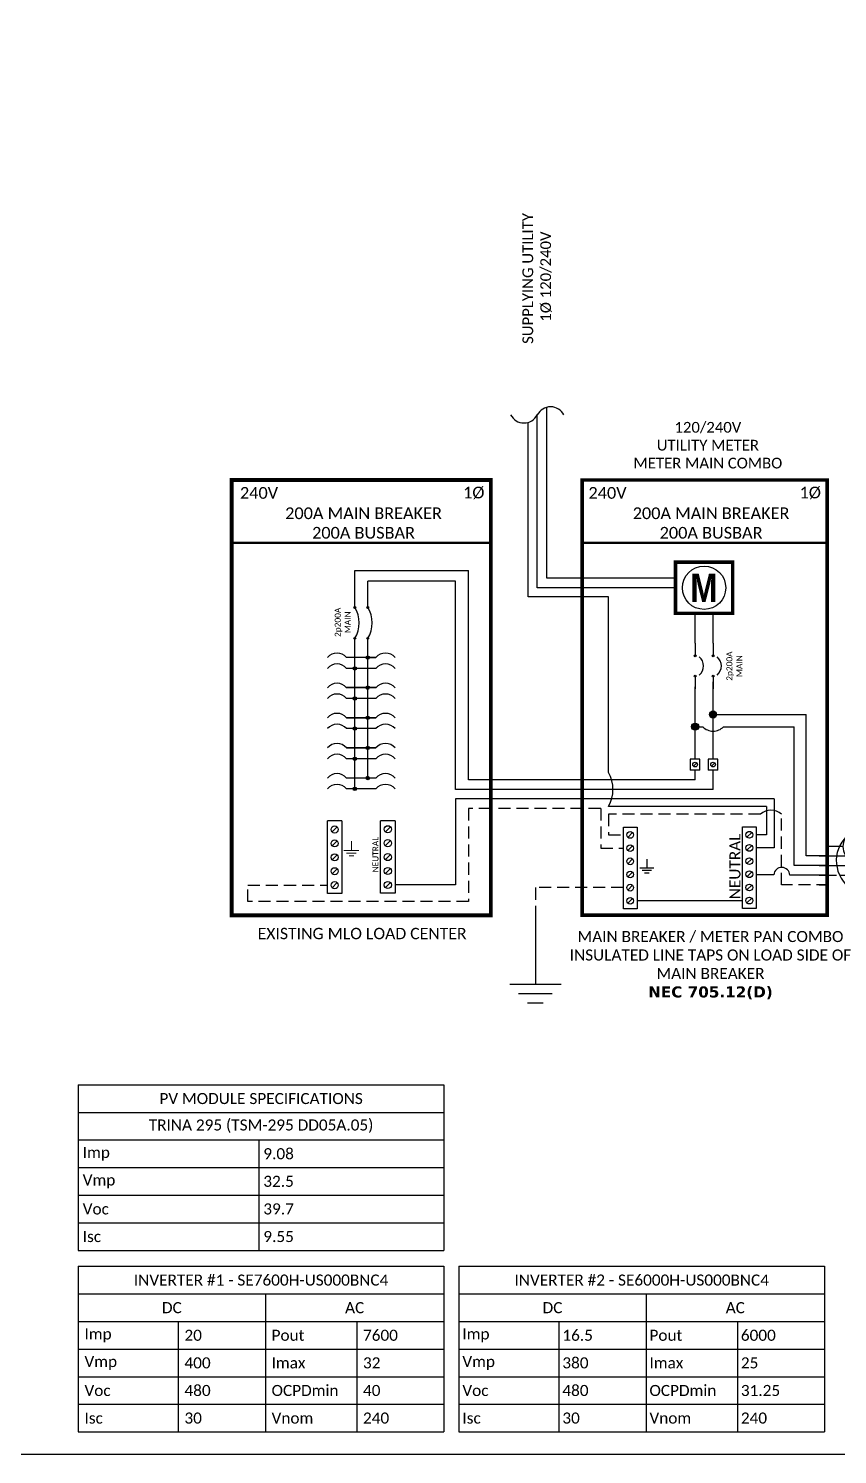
# Model space of a CAD drawing. Header units: feet. Extents: x -13431 to 10247, y 10829 to 29871.
# Drawn here: x 6298.6 to 6551.3, y 16894.6 to 17339.8 of the extents above; entities that cross this region are included whole.
import ezdxf

# ---------------------------------------------------------------- set-up
doc = ezdxf.new("R2010")
doc.units = ezdxf.units.FT
doc.header["$MEASUREMENT"] = 0
doc.linetypes.add('HIDDEN', pattern=[0.375, 0.25, -0.125])
doc.layers.add('LOCKED (NO PRINT)', color=7, linetype='Continuous', plot=False)
for name, color, linetype in [('ONE LINE BLOCKS', 7, 'Continuous'), ('TABLES', 7, 'Continuous'), ('TEXT', 7, 'Continuous'), ('Z - TITLEBLOCK TXT', 7, 'Continuous')]:
    doc.layers.add(name, color=color, linetype=linetype)
doc.styles.add('ONE LINE TXT', font='techb___.ttf')
doc.styles.get("Standard").update_dxf_attribs({"font": 'CALIBRI.TTF'})

# ---------------------------------------------------------------- blocks, each defined once
blk = doc.blocks.new('breakerDisconnect')
at = {"lineweight": 50}
blk.add_line((-43.61, 43.06), (0, 43.06), dxfattribs=at)
at = {"color": 1, "linetype": 'Continuous'}
for p, q in [((-35.27, 34.78), (-35.27, 39.32)), ((-35.27, 39.32), (-8.32, 39.32)), ((-8.32, 39.32), (-8.32, 34.78)), ((-8.32, 34.78), (-35.27, 34.78)), ((-35.27, 1.76), (-8.32, 1.76)), ((-35.27, 1.76), (-35.27, -2.78)), ((-8.32, 1.76), (-8.32, -2.78)), ((-8.32, -2.78), (-35.27, -2.78))]:
    blk.add_line(p, q, dxfattribs=at)
at = {"color": 4, "linetype": 'Continuous'}
for p, q in [((-31.89, 37.83), (-33.46, 36.26)), ((-27.53, 37.83), (-29.11, 36.26)), ((-23.18, 37.83), (-24.76, 36.26)), ((-18.83, 37.83), (-20.41, 36.26)), ((-14.48, 37.83), (-16.06, 36.26)), ((-10.13, 37.83), (-11.7, 36.26)), ((-31.89, 0.28), (-33.46, -1.3)), ((-27.53, 0.28), (-29.11, -1.3)), ((-23.18, 0.28), (-24.76, -1.3)), ((-18.83, 0.28), (-20.41, -1.3)), ((-14.48, 0.28), (-16.06, -1.3)), ((-10.13, 0.28), (-11.7, -1.3))]:
    blk.add_line(p, q, dxfattribs=at)
at = {"color": 253, "linetype": 'Continuous'}
for p, q in [((-38.16, 3), (-38.16, 32.17)), ((-38.16, 32.17), (-32.67, 32.17)), ((-32.67, 32.17), (-32.67, 34.78)), ((-10.92, 32.17), (-10.92, 34.78)), ((-5.43, 32.17), (-10.92, 32.17)), ((-5.43, 3), (-5.43, 32.17)), ((-43.61, 3), (-38.16, 3)), ((0, 3), (-5.43, 3))]:
    blk.add_line(p, q, dxfattribs=at)
at = {"color": 7, "linetype": 'Continuous'}
for p, q in [((-41.66, 9), (-41.66, 22.73)), ((-39.8, 22.73), (-41.66, 22.73)), ((-27.97, 22.73), (-39.8, 22.73)), ((-15.62, 22.73), (-3.79, 22.73)), ((-3.79, 22.73), (-1.93, 22.73)), ((-1.93, 9), (-1.93, 22.73))]:
    blk.add_line(p, q, dxfattribs=at)
at = {"color": 10, "linetype": 'Continuous'}
for p, q in [((-27.97, 15.2), (-39.8, 15.2)), ((-39.8, 6), (-39.8, 15.2)), ((-15.62, 15.2), (-3.79, 15.2)), ((-3.79, 6), (-3.79, 15.2)), ((-43.61, 6), (-39.8, 6)), ((0, 6), (-3.79, 6))]:
    blk.add_line(p, q, dxfattribs=at)
at = {"color": 7}
for p, q in [((-43.61, 9), (-41.66, 9)), ((0, 9), (-1.93, 9))]:
    blk.add_line(p, q, dxfattribs=at)
at = {"color": 92, "linetype": 'HIDDEN', "ltscale": 15}
for p, q in [((-36.58, 0), (-36.58, 4.9)), ((-36.58, 4.9), (-32.67, 4.9)), ((-32.67, 4.9), (-32.67, 1.76)), ((-7.01, 4.9), (-10.92, 4.9)), ((-10.92, 4.9), (-10.92, 1.76)), ((-7.01, 0), (-7.01, 4.9)), ((-43.61, 0), (-36.58, 0)), ((0, 0), (-7.01, 0))]:
    blk.add_line(p, q, dxfattribs=at)
at = {"lineweight": 50, "const_width": 1.19}
blk.add_lwpolyline([(-43.61, -9.34), (-43.61, 49.84), (0, 49.84), (0, -9.34)], close=True, dxfattribs=at)
at = {"color": 92, "linetype": 'Continuous', "lineweight": 5, "ltscale": 0.05, "flags": 128}
for points in [[(-21.8, -3.32), (-21.8, -6.17)], [(-24.14, -6.17), (-19.45, -6.17)], [(-20.27, -7.03), (-23.32, -7.03)], [(-21.08, -7.9), (-22.51, -7.9)]]:
    blk.add_lwpolyline(points, dxfattribs=at)
at = {"color": 4, "linetype": 'Continuous'}
for centre in [(-32.67, 37.05), (-28.32, 37.05), (-23.97, 37.05), (-19.62, 37.05), (-15.27, 37.05), (-10.92, 37.05), (-32.67, -0.51), (-28.32, -0.51), (-23.97, -0.51), (-19.62, -0.51), (-15.27, -0.51), (-10.92, -0.51)]:
    blk.add_circle(centre, 1.11, dxfattribs=at)
at = {"color": 1, "linetype": 'Continuous'}
for centre in [(-27.43, 22.73), (-16.16, 22.73), (-27.43, 15.2), (-16.16, 15.19)]:
    blk.add_circle(centre, 0.541, dxfattribs=at)
at = {"color": 10, "linetype": 'Continuous'}
for centre in [(-21.8, 21.59), (-21.8, 14.06)]:
    blk.add_arc(centre, 5.79, 28.3703, 151.6297, dxfattribs=at)
at = {"color": 4, "linetype": 'Continuous'}
blk.add_text('ISOLATED NEUTRAL', height=1.8743, dxfattribs=at).set_placement((-35.33, 39.97))
at = {"color": 1}
for s, width, gutter_width, heights, insert, char_height, attachment_point in [('\\A1;\\pi14.55703;100A BREAKER ENCLOSURE\\P\\pi22.74794;W/ 2p80A BREAKER ', 88.9761, 92.23, [12.53], (-67.08, 62.72), 3.4544, 1), ('240V', 0.1481, 0.75, [0], (-35.55, 46.4), 3.658, 5), ('1Ø', 0.1481, 0.75, [0], (-4.98, 46.1), 3.658, 5), ('\\A1;\\pi10.18903,t28.47702;2p80A', 35.0816, 28.88, [7.07], (-38.86, 13.14), 3.6576, 1), ('\\A1;\\pi13.0715,t31.35949;SQUARE D\\P\\pi6.1727,t24.46069;PN: QO2100BNF\\P\\pi2.72471,t21.0127;W/ 80A QO-22kAIC \\P\\pi14.69069,t32.97868;BREAKER', 50.0271, 28.88, [35.48], (-46.67, -12.75), 3.6576, 1)]:
    blk.add_mtext_dynamic_manual_height_columns(s, width=width, gutter_width=gutter_width, heights=heights, dxfattribs=dict(at, insert=insert, char_height=char_height, attachment_point=attachment_point))
blk = doc.blocks.new('*U252')
at = {"color": 7}
for p, q in [((-35.53, 9), (-31.05, 9)), ((-9.81, 9), (0, 9))]:
    blk.add_line(p, q, dxfattribs=at)
at = {"color": 7, "linetype": 'Continuous'}
for p, q in [((-7.14, 13.31), (-28.39, 13.31)), ((-28.39, -4.31), (-7.14, -4.31))]:
    blk.add_line(p, q, dxfattribs=at)
at = {"color": 10}
for p, q in [((-35.53, 6), (-30.11, 6)), ((-8.87, 6), (0, 6))]:
    blk.add_line(p, q, dxfattribs=at)
at = {"color": 253}
for p, q in [((-35.53, 3), (-26.66, 3)), ((-5.41, 3), (0, 3))]:
    blk.add_line(p, q, dxfattribs=at)
at = {"color": 92, "linetype": 'HIDDEN', "ltscale": 10}
for p, q in [((-4.48, 0), (0, 0)), ((-35.53, 0), (-25.72, 0))]:
    blk.add_line(p, q, dxfattribs=at)
at = {"color": 7, "linetype": 'Continuous'}
for centre, start, end in [((-22.54, 4.5), 133.9732, 236.4265), ((-12.99, 4.5), 313.9732, 56.4265)]:
    blk.add_arc(centre, 10.58, start, end, dxfattribs=at)
at = {"linetype": 'Continuous'}
for centre, start, end in [((-26.08, 8.91), 117.6639, 242.3361), ((-4.83, 8.91), 117.6639, 242.3361), ((-30.7, 0.09), 297.6639, 62.3361), ((-9.45, 0.09), 297.6639, 62.3361)]:
    blk.add_arc(centre, 4.98, start, end, dxfattribs=at)
blk = doc.blocks.new('*U254')
at = {"color": 7}
for name, p in [('breakerDisconnect', (0, 0)), ('*U252', (-43.61, 0))]:
    blk.add_blockref(name, p, dxfattribs=at)
blk = doc.blocks.new('*T259')
at = {"color": 0, "lineweight": -2, "transparency": 16777216}
for p, q in [((0, 0), (114.19, 0)), ((0, 0), (0, -51.7)), ((114.19, 0), (114.19, -51.7)), ((0, -8.62), (114.19, -8.62)), ((58.43, -8.62), (58.43, -51.7)), ((0, -17.23), (114.19, -17.23)), ((31.22, -17.23), (31.22, -51.7)), ((86.98, -17.23), (86.98, -51.7)), ((0, -25.85), (114.19, -25.85)), ((0, -34.47), (114.19, -34.47)), ((0, -43.08), (114.19, -43.08)), ((0, -51.7), (114.19, -51.7))]:
    blk.add_line(p, q, dxfattribs=at)
at = {"color": 0, "linetype": 'Continuous', "transparency": 16777216, "char_height": 3.4544}
for s, insert, width, attachment_point in [('{\\fCalibri|b0|i0|c0;INVERTER #1 - SE7600H-US000BNC4', (57.09, -4.31), 110.3293, 5), ('{\\fCalibri|b0|i0|c0;DC', (29.22, -12.93), 54.5755, 5), ('{\\fCalibri|b0|i0|c0;AC', (86.31, -12.93), 51.8976, 5), ('{\\fCalibri|b0|i0|c0;Imp', (1.93, -21.54), 27.3681, 4), ('{\\fCalibri|b0|i0|c0;20', (33.15, -21.54), 23.3513, 4), ('{\\fCalibri|b0|i0|c0;Pout', (60.36, -21.54), 24.6902, 4), ('{\\fCalibri|b0|i0|c0;7600', (88.91, -21.54), 23.3513, 4), ('{\\fCalibri|b0|i0|c0;Vmp', (1.93, -30.16), 27.3681, 4), ('{\\fCalibri|b0|i0|c0;400', (33.15, -30.16), 23.3513, 4), ('{\\fCalibri|b0|i0|c0;Imax', (60.36, -30.16), 24.6902, 4), ('{\\fCalibri|b0|i0|c0;32', (88.91, -30.16), 23.3513, 4), ('{\\fCalibri|b0|i0|c0;Voc', (1.93, -38.78), 27.3681, 4), ('{\\fCalibri|b0|i0|c0;480', (33.15, -38.78), 23.3513, 4), ('{\\fCalibri|b0|i0|c0;OCPDmin', (60.36, -38.78), 24.6902, 4), ('{\\fCalibri|b0|i0|c0;40', (88.91, -38.78), 23.3513, 4), ('{\\fCalibri|b0|i0|c0;Isc', (1.93, -47.39), 27.3681, 4), ('{\\fCalibri|b0|i0|c0;30', (33.15, -47.39), 23.3513, 4), ('{\\fCalibri|b0|i0|c0;Vnom', (60.36, -47.39), 24.6902, 4), ('{\\fCalibri|b0|i0|c0;240', (88.91, -47.39), 23.3513, 4)]:
    blk.add_mtext(s, dxfattribs=dict(at, insert=insert, width=width, attachment_point=attachment_point))
blk = doc.blocks.new('*T260')
at = {"color": 0, "lineweight": -2, "transparency": 16777216}
for p, q in [((0, 0), (114.19, 0)), ((0, 0), (0, -51.7)), ((114.19, 0), (114.19, -51.7)), ((0, -8.62), (114.19, -8.62)), ((58.43, -8.62), (58.43, -51.7)), ((0, -17.23), (114.19, -17.23)), ((31.22, -17.23), (31.22, -51.7)), ((86.98, -17.23), (86.98, -51.7)), ((0, -25.85), (114.19, -25.85)), ((0, -34.47), (114.19, -34.47)), ((0, -43.08), (114.19, -43.08)), ((0, -51.7), (114.19, -51.7))]:
    blk.add_line(p, q, dxfattribs=at)
at = {"color": 0, "linetype": 'Continuous', "transparency": 16777216, "char_height": 3.4544}
for s, insert, width, attachment_point in [('{\\fCalibri|b0|i0|c0;INVERTER #2 - SE6000H-US000BNC4', (57.09, -4.31), 112.0547, 5), ('{\\fCalibri|b0|i0|c0;DC', (29.22, -12.93), 56.3009, 5), ('{\\fCalibri|b0|i0|c0;AC', (86.31, -12.93), 53.623, 5), ('{\\fCalibri|b0|i0|c0;Imp', (1.07, -21.54), 29.0935, 4), ('{\\fCalibri|b0|i0|c0;16.5', (32.29, -21.54), 25.0767, 4), ('{\\fCalibri|b0|i0|c0;Pout', (59.5, -21.54), 26.4156, 4), ('{\\fCalibri|b0|i0|c0;6000', (88.04, -21.54), 25.0767, 4), ('{\\fCalibri|b0|i0|c0;Vmp', (1.07, -30.16), 29.0935, 4), ('{\\fCalibri|b0|i0|c0;380', (32.29, -30.16), 25.0767, 4), ('{\\fCalibri|b0|i0|c0;Imax', (59.5, -30.16), 26.4156, 4), ('{\\fCalibri|b0|i0|c0;25', (88.04, -30.16), 25.0767, 4), ('{\\fCalibri|b0|i0|c0;Voc', (1.07, -38.78), 29.0935, 4), ('{\\fCalibri|b0|i0|c0;480', (32.29, -38.78), 25.0767, 4), ('{\\fCalibri|b0|i0|c0;OCPDmin', (59.5, -38.78), 26.4156, 4), ('{\\fCalibri|b0|i0|c0;31.25', (88.04, -38.78), 25.0767, 4), ('{\\fCalibri|b0|i0|c0;Isc', (1.07, -47.39), 29.0935, 4), ('{\\fCalibri|b0|i0|c0;30', (32.29, -47.39), 25.0767, 4), ('{\\fCalibri|b0|i0|c0;Vnom', (59.5, -47.39), 26.4156, 4), ('{\\fCalibri|b0|i0|c0;240', (88.04, -47.39), 25.0767, 4)]:
    blk.add_mtext(s, dxfattribs=dict(at, insert=insert, width=width, attachment_point=attachment_point))
blk = doc.blocks.new('*T261')
at = {"color": 0, "lineweight": -2, "transparency": 16777216}
for p, q in [((0, 0), (114.19, 0)), ((0, 0), (0, -51.69)), ((114.19, 0), (114.19, -51.69)), ((0, -8.62), (114.19, -8.62)), ((0, -17.23), (114.19, -17.23)), ((56.41, -17.23), (56.41, -51.69)), ((0, -25.85), (114.19, -25.85)), ((0, -34.46), (114.19, -34.46)), ((0, -43.08), (114.19, -43.08)), ((0, -51.69), (114.19, -51.69))]:
    blk.add_line(p, q, dxfattribs=at)
at = {"color": 0, "linetype": 'Continuous', "transparency": 16777216, "char_height": 3.4544}
for s, insert, width, attachment_point in [('{\\fCalibri|b0|i0|c0;PV MODULE SPECIFICATIONS', (57.09, -4.31), 111.433, 5), ('{\\fCalibri|b0|i0|c0;TRINA 295 (TSM-295 DD05A.05)', (57.09, -12.92), 111.433, 5), ('{\\fCalibri|b0|i0|c0;Imp', (1.38, -21.54), 53.6551, 4), ('{\\fCalibri|b0|i0|c0;9.08', (57.78, -21.54), 55.0254, 4), ('{\\fCalibri|b0|i0|c0;Vmp', (1.38, -30.15), 53.6551, 4), ('{\\fCalibri|b0|i0|c0;32.5', (57.78, -30.15), 55.0254, 4), ('{\\fCalibri|b0|i0|c0;Voc', (1.38, -38.77), 53.6551, 4), ('{\\fCalibri|b0|i0|c0;39.7', (57.78, -38.77), 55.0254, 4), ('{\\fCalibri|b0|i0|c0;Isc', (1.38, -47.39), 53.6551, 4), ('{\\fCalibri|b0|i0|c0;9.55', (57.78, -47.39), 55.0254, 4)]:
    blk.add_mtext(s, dxfattribs=dict(at, insert=insert, width=width, attachment_point=attachment_point))

msp = doc.modelspace()

# ---------------------------------------------------------------- hatches: boundary and pattern name
at = {"linetype": 'Continuous'}
h = msp.add_hatch(color=1, dxfattribs=at)
h.dxf.hatch_style = 1
edge = h.paths.add_edge_path()
edge.add_arc((6400.55, 17159.07), 0.291, 0, 360)
h = msp.add_hatch(color=1, dxfattribs=at)
h.dxf.hatch_style = 1
edge = h.paths.add_edge_path()
edge.add_arc((6404.57, 17159.07), 0.291, 0, 360)
h = msp.add_hatch(color=1, dxfattribs=at)
h.dxf.hatch_style = 1
edge = h.paths.add_edge_path()
edge.add_arc((6400.55, 17149.43), 0.291, 0, 360)
h = msp.add_hatch(color=1, dxfattribs=at)
h.dxf.hatch_style = 1
edge = h.paths.add_edge_path()
edge.add_arc((6404.57, 17149.43), 0.291, 0, 360)
h = msp.add_hatch(color=1, dxfattribs=at)
h.dxf.hatch_style = 1
edge = h.paths.add_edge_path()
edge.add_arc((6400.55, 17140.05), 0.528, 0, 360)
h = msp.add_hatch(color=1, dxfattribs=at)
h.dxf.hatch_style = 1
edge = h.paths.add_edge_path()
edge.add_arc((6404.57, 17143.43), 0.528, 0, 360)
h = msp.add_hatch(color=1, dxfattribs=at)
h.dxf.hatch_style = 1
edge = h.paths.add_edge_path()
edge.add_arc((6400.55, 17130.65), 0.528, 0, 360)
h = msp.add_hatch(color=1, dxfattribs=at)
h.dxf.hatch_style = 1
edge = h.paths.add_edge_path()
edge.add_arc((6404.57, 17134.03), 0.528, 0, 360)
h = msp.add_hatch(color=1, dxfattribs=at)
h.dxf.hatch_style = 1
edge = h.paths.add_edge_path()
edge.add_arc((6404.57, 17124.63), 0.528, 0, 360)
h = msp.add_hatch(color=1, dxfattribs=at)
h.dxf.hatch_style = 1
edge = h.paths.add_edge_path()
edge.add_arc((6400.55, 17121.25), 0.528, 0, 360)
h = msp.add_hatch(color=1, dxfattribs=at)
h.dxf.hatch_style = 1
edge = h.paths.add_edge_path()
edge.add_arc((6404.57, 17115.22), 0.528, 0, 360)
h = msp.add_hatch(color=1, dxfattribs=at)
h.dxf.hatch_style = 1
edge = h.paths.add_edge_path()
edge.add_arc((6400.55, 17111.85), 0.528, 0, 360)
h = msp.add_hatch(color=1, dxfattribs=at)
h.dxf.hatch_style = 1
edge = h.paths.add_edge_path()
edge.add_arc((6404.57, 17105.82), 0.528, 0, 360)
h = msp.add_hatch(color=1, dxfattribs=at)
h.dxf.hatch_style = 1
edge = h.paths.add_edge_path()
edge.add_arc((6400.55, 17102.44), 0.528, 0, 360)
at = {"layer": 'ONE LINE BLOCKS', "linetype": 'Continuous'}
h = msp.add_hatch(color=1, dxfattribs=at)
h.dxf.hatch_style = 1
edge = h.paths.add_edge_path()
edge.add_arc((6506.84, 17143.96), 0.275, 0, 360)
h = msp.add_hatch(color=1, dxfattribs=at)
h.dxf.hatch_style = 1
edge = h.paths.add_edge_path()
edge.add_arc((6512.43, 17143.96), 0.275, 0, 360)
h = msp.add_hatch(color=1, dxfattribs=at)
h.dxf.hatch_style = 1
edge = h.paths.add_edge_path()
edge.add_arc((6506.84, 17137.64), 0.275, 0, 360)
h = msp.add_hatch(color=1, dxfattribs=at)
h.dxf.hatch_style = 1
edge = h.paths.add_edge_path()
edge.add_arc((6512.43, 17137.64), 0.275, 0, 360)
h = msp.add_hatch(color=254, dxfattribs=at)
h.dxf.hatch_style = 1
edge = h.paths.add_edge_path()
edge.add_arc((6512.43, 17125.64), 1.11, 0, 360)
h = msp.add_hatch(color=254, dxfattribs=at)
h.dxf.hatch_style = 1
edge = h.paths.add_edge_path()
edge.add_arc((6506.84, 17121.84), 1.11, 0, 360)

# ---------------------------------------------------------------- linework, layer by layer
at = {"color": 7, "linetype": 'Continuous'}
for p, q in [((6460.54, 17168.22), (6460.54, 17221.56)), ((6404.57, 17158.77), (6404.57, 17167.23)), ((6432.04, 17167.23), (6404.57, 17167.23)), ((6432.04, 17102.27), (6432.04, 17167.23)), ((6500.82, 17168.22), (6460.54, 17168.22)), ((6404.57, 17134.03), (6404.57, 17149.72)), ((6407.14, 17143.43), (6397.98, 17143.43)), ((6404.57, 17143.43), (6407.14, 17143.43)), ((6397.98, 17134.03), (6407.14, 17134.03)), ((6407.14, 17134.03), (6397.98, 17134.03)), ((6404.57, 17124.63), (6404.57, 17134.03)), ((6397.98, 17124.63), (6407.14, 17124.63)), ((6407.14, 17124.63), (6397.98, 17124.63)), ((6404.57, 17115.22), (6404.57, 17124.63)), ((6513.55, 17125.64), (6541.52, 17125.64)), ((6541.52, 17081.51), (6541.52, 17125.64)), ((6397.98, 17115.22), (6407.14, 17115.22)), ((6407.14, 17115.22), (6397.98, 17115.22)), ((6404.57, 17105.82), (6404.57, 17115.22)), ((6407.14, 17105.82), (6397.98, 17105.82)), ((6443.02, 17102.27), (6432.04, 17102.27)), ((6512.43, 17102.27), (6443.02, 17102.27)), ((6548.51, 17081.51), (6541.52, 17081.51)), ((6545.55, 17081.51), (6548.1, 17081.51))]:
    msp.add_line(p, q, dxfattribs=at)
at = {"color": 253, "linetype": 'Continuous'}
for p, q in [((6454.66, 17162.35), (6454.66, 17216.85)), ((6479.75, 17162.35), (6454.66, 17162.35)), ((6443.02, 17099.27), (6432.01, 17099.27)), ((6432.01, 17099.27), (6432.01, 17072.43)), ((6531.49, 17099.27), (6443.02, 17099.27)), ((6531.4, 17075.63), (6525.9, 17075.63)), ((6548.51, 17075.51), (6536.39, 17075.51)), ((6545.55, 17075.51), (6548.1, 17075.51)), ((6432.01, 17072.43), (6413.13, 17072.43))]:
    msp.add_line(p, q, dxfattribs=at)
at = {"color": 10, "linetype": 'Continuous'}
for p, q in [((6457.54, 17165.22), (6457.54, 17219.19)), ((6400.55, 17158.77), (6400.55, 17170.61)), ((6500.82, 17165.22), (6457.54, 17165.22)), ((6400.55, 17102.44), (6400.55, 17149.72)), ((6407.14, 17140.05), (6397.98, 17140.05)), ((6407.14, 17130.65), (6397.98, 17130.65)), ((6541.53, 17122.45), (6541.53, 17122.45)), ((6407.14, 17121.25), (6397.98, 17121.25)), ((6507.95, 17121.84), (6509.19, 17121.84)), ((6515.71, 17121.84), (6537.71, 17121.84)), ((6537.71, 17078.51), (6537.71, 17121.84)), ((6407.14, 17111.85), (6397.98, 17111.85)), ((6407.14, 17102.44), (6397.98, 17102.44)), ((6548.51, 17078.51), (6537.71, 17078.51)), ((6545.55, 17078.51), (6548.1, 17078.51))]:
    msp.add_line(p, q, dxfattribs=at)
at = {"color": 155, "true_color": 0x647190}
msp.add_line((6362.1, 17198.86), (6443.02, 17198.86), dxfattribs=at)
at = {"lineweight": 50}
for p, q in [((6362.1, 17179.22), (6443.02, 17179.22)), ((6471.59, 17179.22), (6548.1, 17179.22))]:
    msp.add_line(p, q, dxfattribs=at)
at = {"color": 1, "linetype": 'Continuous'}
for p, q in [((6508.34, 17108.28), (6505.33, 17108.28)), ((6513.94, 17108.28), (6510.93, 17108.28)), ((6391.99, 17069.76), (6391.99, 17092.5)), ((6396.53, 17092.5), (6391.99, 17092.5)), ((6396.53, 17092.5), (6396.53, 17069.76)), ((6408.59, 17069.84), (6408.59, 17092.43)), ((6413.13, 17092.43), (6408.59, 17092.43)), ((6413.13, 17092.43), (6413.13, 17069.84)), ((6396.53, 17069.76), (6391.99, 17069.76)), ((6413.13, 17069.84), (6408.59, 17069.84))]:
    msp.add_line(p, q, dxfattribs=at)
at = {"color": 92, "linetype": 'HIDDEN', "ltscale": 15}
for p, q in [((6443.02, 17096.27), (6436.06, 17096.27)), ((6436.06, 17096.27), (6436.06, 17067.31)), ((6367.18, 17067.31), (6367.18, 17072.36)), ((6367.18, 17072.36), (6391.99, 17072.36)), ((6436.06, 17067.31), (6367.18, 17067.31))]:
    msp.add_line(p, q, dxfattribs=at)
at = {"color": 4, "linetype": 'Continuous'}
for p, q in [((6395.04, 17090.55), (6393.47, 17088.98)), ((6411.65, 17090.62), (6410.08, 17089.05)), ((6395.04, 17086.2), (6393.47, 17084.63)), ((6395.04, 17081.85), (6393.47, 17080.28)), ((6411.65, 17086.27), (6410.08, 17084.7)), ((6411.65, 17081.92), (6410.08, 17080.35)), ((6395.04, 17077.5), (6393.47, 17075.93)), ((6411.65, 17077.57), (6410.08, 17076)), ((6395.04, 17073.15), (6393.47, 17071.57)), ((6411.65, 17073.22), (6410.08, 17071.65))]:
    msp.add_line(p, q, dxfattribs=at)
at = {"lineweight": 50, "const_width": 1.19}
msp.add_lwpolyline([(6362.1, 17062.97), (6362.1, 17198.86), (6443.02, 17198.86), (6443.02, 17062.97)], close=True, dxfattribs=at)
at = {"color": 92, "linetype": 'Continuous', "lineweight": 5, "ltscale": 0.05, "flags": 128}
for points in [[(6397.14, 17083.24), (6401.82, 17083.24)], [(6401.01, 17082.37), (6397.95, 17082.37)], [(6399.48, 17086.08), (6399.48, 17083.24)], [(6400.2, 17081.5), (6398.76, 17081.5)]]:
    msp.add_lwpolyline(points, dxfattribs=at)
at = {"color": 1, "linetype": 'Continuous'}
for centre, radius in [((6400.55, 17159.07), 0.291), ((6404.57, 17159.07), 0.291), ((6400.55, 17149.43), 0.291), ((6404.57, 17149.43), 0.291), ((6400.55, 17140.05), 0.528), ((6404.57, 17143.43), 0.528), ((6400.55, 17130.65), 0.528), ((6404.57, 17134.03), 0.528), ((6404.57, 17124.63), 0.528), ((6400.55, 17121.25), 0.528), ((6404.57, 17115.22), 0.528), ((6400.55, 17111.85), 0.528), ((6404.57, 17105.82), 0.528), ((6400.55, 17102.44), 0.528)]:
    msp.add_circle(centre, radius, dxfattribs=at)
at = {"color": 4, "linetype": 'Continuous'}
for centre in [(6394.26, 17089.76), (6410.86, 17089.83), (6394.26, 17085.41), (6410.86, 17085.48), (6394.26, 17081.06), (6410.86, 17081.13), (6394.26, 17076.71), (6410.86, 17076.78), (6394.26, 17072.36), (6410.86, 17072.43)]:
    msp.add_circle(centre, 1.11, dxfattribs=at)
at = {"color": 1, "linetype": 'Continuous'}
for centre, radius, start, end in [((6392.88, 17154.25), 9.06, 327.8708, 32.1292), ((6396.91, 17154.25), 9.06, 327.8708, 32.1292), ((6394.99, 17140.89), 3.93, 40.3392, 139.6608), ((6410.13, 17140.89), 3.93, 40.3392, 139.6608), ((6394.99, 17137.51), 3.93, 40.3392, 139.6608), ((6410.13, 17137.51), 3.93, 40.3392, 139.6608), ((6394.99, 17131.48), 3.93, 40.3392, 139.6608), ((6410.13, 17131.48), 3.93, 40.3392, 139.6608), ((6394.99, 17128.11), 3.93, 40.3392, 139.6608), ((6410.13, 17128.11), 3.93, 40.3392, 139.6608), ((6394.99, 17122.08), 3.93, 40.3392, 139.6608), ((6394.99, 17118.7), 3.93, 40.3392, 139.6608), ((6410.13, 17122.08), 3.93, 40.3392, 139.6608), ((6410.13, 17118.7), 3.93, 40.3392, 139.6608), ((6394.99, 17112.68), 3.93, 40.3392, 139.6608), ((6394.99, 17109.3), 3.93, 40.3392, 139.6608), ((6410.13, 17112.68), 3.93, 40.3392, 139.6608), ((6410.13, 17109.3), 3.93, 40.3392, 139.6608), ((6394.99, 17103.28), 3.93, 40.3392, 139.6608), ((6410.13, 17103.28), 3.93, 40.3392, 139.6608), ((6394.99, 17099.9), 3.93, 40.3392, 139.6608), ((6410.13, 17099.9), 3.93, 40.3392, 139.6608)]:
    msp.add_arc(centre, radius, start, end, dxfattribs=at)
at = {"color": 10, "linetype": 'Continuous'}
msp.add_arc((6512.45, 17125), 4.54, 224.1181, 315.8819, dxfattribs=at)
at = {"color": 253, "linetype": 'Continuous'}
msp.add_arc((6533.89, 17075.42), 2.5, 1.8619, 175.262, dxfattribs=at)
at = {"layer": 'LOCKED (NO PRINT)'}
msp.add_lwpolyline([(6130.22, 17495.79), (6952.07, 17495.79), (6952.07, 16894.63), (6130.22, 16894.63)], close=True, dxfattribs=at)
at = {"layer": 'ONE LINE BLOCKS', "lineweight": 50, "const_width": 1.12}
for points in [[(6471.59, 17062.97), (6471.59, 17198.86), (6548.1, 17198.86), (6548.1, 17062.97)], [(6500.72, 17157.23), (6500.72, 17173.21), (6518.55, 17173.21), (6518.55, 17157.23)]]:
    msp.add_lwpolyline(points, close=True, dxfattribs=at)
at = {"layer": 'TEXT', "color": 92, "linetype": 'HIDDEN', "ltscale": 15}
for p, q in [((6477.33, 17096.27), (6443.02, 17096.27)), ((6477.33, 17096.27), (6477.33, 17083.92)), ((6527.25, 17094.56), (6479.75, 17094.56)), ((6479.75, 17094.56), (6479.75, 17088.04)), ((6533.77, 17072.51), (6533.77, 17094.56)), ((6479.75, 17088.04), (6484.41, 17088.04)), ((6477.33, 17083.92), (6484.41, 17083.92)), ((6484.41, 17071.59), (6456.94, 17071.59)), ((6456.94, 17071.59), (6456.94, 17062.78)), ((6548.51, 17072.51), (6533.77, 17072.51)), ((6545.55, 17072.51), (6548.1, 17072.51))]:
    msp.add_line(p, q, dxfattribs=at)
at = {"layer": 'TEXT', "color": 92, "linetype": 'Continuous', "ltscale": 15}
msp.add_line((6521.61, 17067.47), (6488.7, 17067.47), dxfattribs=at)
at = {"layer": 'TEXT', "color": 92, "ltscale": 15}
msp.add_line((6456.94, 17062.78), (6456.94, 17041.43), dxfattribs=at)
at = {"layer": 'TEXT', "color": 92, "linetype": 'Continuous', "flags": 128}
for points in [[(6489.54, 17077.75), (6493.96, 17077.75)], [(6491.75, 17080.45), (6491.75, 17077.75)], [(6493.2, 17076.93), (6490.31, 17076.93)], [(6492.43, 17076.11), (6491.07, 17076.11)]]:
    msp.add_lwpolyline(points, dxfattribs=at)
at = {"layer": 'TEXT', "color": 92, "linetype": 'Continuous', "ltscale": 4, "flags": 128}
for points in [[(6448.92, 17041.43), (6464.96, 17041.43)], [(6462.18, 17038.45), (6451.7, 17038.45)], [(6459.4, 17035.48), (6454.48, 17035.48)]]:
    msp.add_lwpolyline(points, dxfattribs=at)
at = {"layer": 'TEXT', "linetype": 'Continuous'}
msp.add_circle((6509.63, 17165.22), 6.76, dxfattribs=at)
at = {"layer": 'TEXT', "color": 92, "linetype": 'Continuous', "ltscale": 0.3}
msp.add_arc((6530.51, 17090.69), 5.06, 49.9189, 130.0811, dxfattribs=at)
at = {"layer": 'Z - TITLEBLOCK TXT', "color": 10, "linetype": 'Continuous'}
for p, q in [((6400.55, 17170.61), (6436.06, 17170.61)), ((6436.06, 17105.27), (6436.06, 17170.61)), ((6506.84, 17147.92), (6506.84, 17157.23)), ((6506.84, 17111.72), (6506.84, 17134.24)), ((6506.84, 17134.24), (6506.84, 17133.68)), ((6443.02, 17105.27), (6436.06, 17105.27)), ((6506.84, 17105.27), (6443.02, 17105.27)), ((6506.84, 17105.27), (6506.84, 17108.28))]:
    msp.add_line(p, q, dxfattribs=at)
at = {"layer": 'Z - TITLEBLOCK TXT', "color": 253, "linetype": 'Continuous'}
for p, q in [((6479.75, 17107.54), (6479.75, 17162.35)), ((6529.07, 17096.97), (6479.75, 17096.97)), ((6529.07, 17096.97), (6529.07, 17088.11)), ((6531.49, 17099.27), (6531.49, 17083.99)), ((6529.07, 17088.11), (6525.9, 17088.11)), ((6531.49, 17083.99), (6525.9, 17083.99))]:
    msp.add_line(p, q, dxfattribs=at)
at = {"layer": 'Z - TITLEBLOCK TXT', "color": 7, "linetype": 'Continuous'}
for p, q in [((6512.43, 17147.92), (6512.43, 17157.23)), ((6512.43, 17111.72), (6512.43, 17135.82)), ((6512.43, 17133.68), (6512.43, 17135.82)), ((6512.43, 17102.27), (6512.43, 17108.28))]:
    msp.add_line(p, q, dxfattribs=at)
at = {"layer": 'Z - TITLEBLOCK TXT', "color": 1, "linetype": 'Continuous'}
for p, q in [((6505.33, 17111.72), (6505.33, 17108.28)), ((6508.34, 17111.72), (6505.33, 17111.72)), ((6508.34, 17108.28), (6508.34, 17111.72)), ((6510.93, 17111.72), (6510.93, 17108.28)), ((6513.94, 17111.72), (6510.93, 17111.72)), ((6513.94, 17108.28), (6513.94, 17111.72)), ((6484.41, 17065.02), (6484.41, 17090.49)), ((6484.41, 17090.49), (6488.7, 17090.49)), ((6488.7, 17090.49), (6488.7, 17065.02)), ((6521.61, 17065.09), (6521.61, 17090.56)), ((6521.61, 17090.56), (6525.9, 17090.56)), ((6525.9, 17090.56), (6525.9, 17065.09)), ((6488.7, 17065.02), (6484.41, 17065.02)), ((6525.9, 17065.09), (6521.61, 17065.09))]:
    msp.add_line(p, q, dxfattribs=at)
at = {"layer": 'Z - TITLEBLOCK TXT', "color": 4, "linetype": 'Continuous'}
for p, q in [((6507.36, 17110.52), (6506.32, 17109.48)), ((6512.95, 17110.52), (6511.91, 17109.48)), ((6487.3, 17088.78), (6485.82, 17087.29)), ((6524.5, 17088.85), (6523.01, 17087.36)), ((6487.3, 17084.67), (6485.82, 17083.18)), ((6524.5, 17084.74), (6523.01, 17083.25)), ((6487.3, 17080.55), (6485.82, 17079.07)), ((6524.5, 17080.62), (6523.01, 17079.14)), ((6487.3, 17076.44), (6485.82, 17074.96)), ((6524.5, 17076.51), (6523.01, 17075.02)), ((6487.3, 17072.33), (6485.82, 17070.84)), ((6524.5, 17072.4), (6523.01, 17070.91)), ((6487.3, 17068.22), (6485.82, 17066.73)), ((6524.5, 17068.28), (6523.01, 17066.8))]:
    msp.add_line(p, q, dxfattribs=at)
at = {"layer": 'Z - TITLEBLOCK TXT', "color": 1, "linetype": 'Continuous', "flags": 128}
for points in [[(6506.84, 17147.92), (6506.84, 17143.96)], [(6506.84, 17147.92), (6506.84, 17143.96)], [(6512.43, 17147.92), (6512.43, 17143.96)], [(6512.43, 17147.92), (6512.43, 17143.96)], [(6506.84, 17137.64), (6506.84, 17133.68)], [(6512.43, 17137.64), (6512.43, 17133.68)]]:
    msp.add_lwpolyline(points, dxfattribs=at)
at = {"layer": 'Z - TITLEBLOCK TXT', "color": 1, "linetype": 'Continuous'}
for centre in [(6506.84, 17143.96), (6512.43, 17143.96), (6506.84, 17137.64), (6512.43, 17137.64)]:
    msp.add_circle(centre, 0.275, dxfattribs=at)
at = {"layer": 'Z - TITLEBLOCK TXT', "color": 7, "linetype": 'Continuous'}
for centre in [(6512.43, 17125.64), (6512.43, 17125.64), (6506.84, 17121.84), (6506.84, 17121.84)]:
    msp.add_circle(centre, 1.11, dxfattribs=at)
at = {"layer": 'Z - TITLEBLOCK TXT', "color": 4, "linetype": 'Continuous'}
for centre, radius in [((6506.84, 17110), 0.736), ((6512.43, 17110), 0.736), ((6486.56, 17088.04), 1.05), ((6523.76, 17088.11), 1.05), ((6486.56, 17083.92), 1.05), ((6523.76, 17083.99), 1.05), ((6486.56, 17079.81), 1.05), ((6523.76, 17079.88), 1.05), ((6486.56, 17075.7), 1.05), ((6523.76, 17075.77), 1.05), ((6486.56, 17071.59), 1.05), ((6486.56, 17067.47), 1.05), ((6523.76, 17071.65), 1.05), ((6523.76, 17067.54), 1.05)]:
    msp.add_circle(centre, radius, dxfattribs=at)
at = {"layer": 'Z - TITLEBLOCK TXT', "linetype": 'Continuous'}
for centre, start, end in [((6461.7, 17217), 27.6639, 152.3361), ((6453.37, 17221.37), 207.6639, 332.3361)]:
    msp.add_arc(centre, 4.7, start, end, dxfattribs=at)
at = {"layer": 'Z - TITLEBLOCK TXT', "color": 1, "linetype": 'Continuous'}
for centre in [(6505.71, 17140.8), (6511.31, 17140.8)]:
    msp.add_arc(centre, 3.72, 310.3392, 49.6608, dxfattribs=at)
at = {"layer": 'Z - TITLEBLOCK TXT', "color": 253, "linetype": 'Continuous'}
msp.add_arc((6470.68, 17102.26), 10.5, 329.7905, 30.2095, dxfattribs=at)

# ---------------------------------------------------------------- block references
at = {"color": 7}
msp.add_blockref('*U254', (6627.65, 17075.51), dxfattribs=at)
for name, p in [('*T261', (6314.19, 17010.04)), ('*T259', (6314.19, 16953.37)), ('*T260', (6433.07, 16953.37))]:
    msp.add_blockref(name, p)

# ---------------------------------------------------------------- texts
at = {"color": 4, "linetype": 'Continuous'}
msp.add_text('NEUTRAL', height=1.874, rotation=90, dxfattribs=at).set_placement((6407.94, 17076.35))
at = {"color": 1, "attachment_point": 5}
for s, width, gutter_width, insert, char_height in [('240V', 0.1481, 0.75, (6370.63, 17194.81), 3.658), ('1Ø', 0.1481, 0.75, (6437.7, 17194.81), 3.658), ('240V', 0.1481, 0.75, (6479.47, 17194.81), 3.658), ('1Ø', 0.1481, 0.75, (6542.78, 17194.81), 3.658), ('200A MAIN BREAKER\\P200A BUSBAR', 72.4998, 0.75, (6403.27, 17185.41), 3.6576), ('200A MAIN BREAKER\\P200A BUSBAR', 72.4998, 0.75, (6511.81, 17185.41), 3.6576), ('EXISTING MLO LOAD CENTER', 73.3715, 97.94, (6402.82, 17057.25), 3.5433)]:
    msp.add_mtext_dynamic_manual_height_columns(s, width=width, gutter_width=gutter_width, heights=[0], dxfattribs=dict(at, insert=insert, char_height=char_height))
at = {"color": 4, "linetype": 'Continuous', "char_height": 1.874, "attachment_point": 5, "rotation": 90}
for insert in [(6396.77, 17154.42), (6519.1, 17140.76)]:
    msp.add_mtext_dynamic_manual_height_columns('2p200A\\PMAIN', width=0.1481, gutter_width=0.75, heights=[0], dxfattribs=dict(at, insert=insert))
at = {"layer": 'TABLES', "color": 1, "linetype": 'Continuous'}
msp.add_text('NEUTRAL', height=3.458, rotation=90, dxfattribs=at).set_placement((6520.99, 17067.96))
at = {"layer": 'TEXT', "color": 1, "insert": (6457.49, 17261.78), "char_height": 3.35, "attachment_point": 5, "rotation": 90}
msp.add_mtext_dynamic_manual_height_columns('SUPPLYING UTILITY\\P 1Ø 120/240V', width=82.1443, gutter_width=7.17, heights=[0], dxfattribs=at)
at = {"layer": 'TEXT', "color": 1, "attachment_point": 5}
for s, width, heights, insert, char_height in [('120/240V\\PUTILITY METER\\PMETER MAIN COMBO', 82.1443, [0], (6510.81, 17209.71), 3.35), ('MAIN BREAKER / METER PAN COMBO\\PINSULATED LINE TAPS ON LOAD SIDE OF MAIN BREAKER\\P{\\fVerdana|b1|i0|c0|p34;NEC 705.12(D)}', 101.1699, [106.42], (6511.62, 17047.37), 3.458)]:
    msp.add_mtext_dynamic_manual_height_columns(s, width=width, gutter_width=7.17, heights=heights, dxfattribs=dict(at, insert=insert, char_height=char_height))
at = {"layer": 'Z - TITLEBLOCK TXT', "color": 253, "linetype": 'Continuous', "style": 'ONE LINE TXT'}
msp.add_text('M', height=8.87, dxfattribs=at).set_placement((6505.32, 17160.76))

doc.saveas('drawing.dxf')
